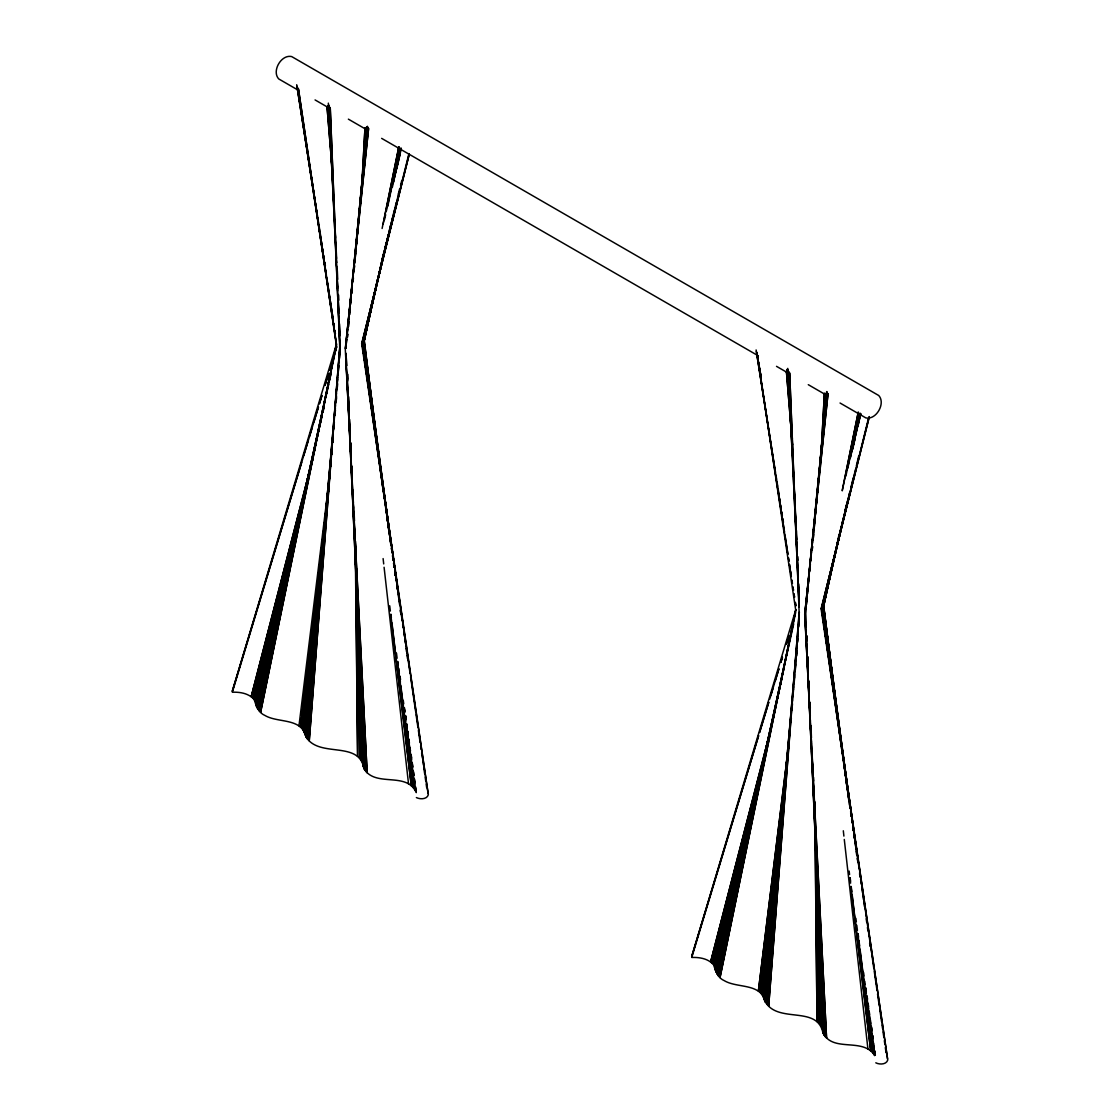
<?xml version="1.0" encoding="UTF-8"?>
<svg xmlns="http://www.w3.org/2000/svg" width="1120" height="1120" viewBox="0 0 1120 1120"><rect width="100%" height="100%" fill="white"/><g stroke="black" fill="none" stroke-linecap="round" stroke-linejoin="round"><path stroke-width="1.5" d="M360.99 202.79L361.186 199.304M361.648 190.596L364.994 127.834M820.974 457.576L824.418 393.078L820.848 457.73M360.85 202.972L361.242 195.972M361.62 188.986L364.98 127.862M820.176 469.952L820.372 466.466M363.174 177.758L363.384 174.286M363.916 165.606L366.226 127.414L363.762 165.746M823.13 434.322L825.538 394.394L822.962 434.476M362.978 177.94L363.426 170.968M822.29 444.92L822.626 439.698M365.288 153.384L365.638 148.162M366.114 141.19L366.814 130.732L366.016 141.092M824.824 416.892L824.474 422.114L824.88 416.612M825.3 409.92L826.35 394.226L825.174 409.808M364.126 167.132L364.504 161.924M365.134 153.244L365.638 146.3M823.424 434.112L823.802 428.904M824.306 421.96L824.936 413.28M366.422 141.05L366.8 135.842M824.684 421.918L824.936 418.446M825.58 409.766L825.972 404.558M826.49 397.6L826.742 394.128L826.42 397.712M364.21 166.95L364.616 162.12M365.19 154.826L365.736 147.91M366.296 141.19L366.856 134.05M823.466 434.336L823.774 430.458M825.426 409.92L826 402.766M326.41 513.044L307.412 738.92C321.762 757.358 359.296 740.81 363.902 768.53C375.2 788.102 406.672 770.854 416.262 792.652M326.704 509.572L327.586 499.142M327.88 495.67L328.748 485.254M329.042 481.768L330.946 459.186M331.24 455.714L332.108 445.284M332.402 441.812L333.144 433.132M333.578 427.91L334.306 419.23M334.6 415.758L335.482 405.328M335.776 401.856L336.504 393.162M336.938 387.954L337.666 379.26M338.114 374.052L338.842 365.372L337.988 374.038M339.43 358.414L339.864 353.206M784.518 793.926L766.836 1004.164C780.85 1022.504 816.984 1006.18 822.808 1032.22C832.146 1053.402 862.946 1036.714 874.65 1055.502L869.036 1012.2M784.812 790.454L787.878 753.97M788.172 750.498L790.216 726.166M790.51 722.694L791.238 714M791.686 708.792L792.414 700.112M792.708 696.626L793.576 686.21M793.87 682.738L794.612 674.044M795.046 668.836L795.774 660.142M796.208 654.934L796.95 646.24M797.23 642.768L797.972 634.088M337.68 377.51L305.942 736.946L307.412 738.92L339.934 346.766L338.94 322.322M339.374 358.414L339.99 351.456M352.002 293.482L352.31 290.024M353.094 281.372L353.402 277.914M354.032 270.984L354.494 265.79M354.956 260.596L355.586 253.68M356.048 248.486L356.664 241.57M357.14 236.376L366.772 129.066M795.732 658.378L765.352 1002.19L766.836 1004.164L799.358 612.01L768.67 1006.04L799.134 612.374L789.656 372.82L795.746 522.97M796.026 654.906L798.028 632.338M812.518 546.616L812.196 550.074L812.546 546.476M813.288 537.964L813.764 532.77M814.226 527.576L814.842 520.66M815.318 515.466L815.934 508.536M816.242 505.078L817.026 496.426M817.334 492.968L818.118 484.302M818.426 480.844L826.196 394.31M319.746 583.87L305.942 736.946C301.756 717.416 278.166 723.338 264.936 715.456C258.3 712.6 256.158 705.88 254.268 699.734C249.088 693.378 240.114 691.908 232.344 692.23L308.322 440.3M320.054 580.398L320.838 571.704M321.146 568.218L321.93 559.524M322.252 556.052L323.19 545.608M323.512 542.136L324.296 533.428M324.604 529.956L325.388 521.262M325.696 517.776L326.48 509.082M326.956 503.86L327.586 496.902M328.062 491.694L328.678 484.736M329.154 479.514L331.03 458.64M331.506 453.418L332.136 446.46M332.598 441.252L333.228 434.294M333.704 429.072L334.334 422.114M334.964 415.156L335.426 409.934M336.21 401.24L336.532 397.768M354.06 270.816L354.536 265.608M355.012 260.414L355.628 253.47M356.104 248.262L356.72 241.332M357.196 236.124L357.826 229.18M358.134 225.722L358.918 217.042M359.226 213.57L360.01 204.904M360.318 201.432L367.052 126.84L352.576 281.652M775.558 889.126L765.352 1002.19C761.18 982.66 737.59 988.582 724.36 980.7C717.71 977.844 715.582 971.124 713.692 964.978C708.512 958.622 699.538 957.152 691.768 957.474L758.632 735.574M775.866 885.64L776.65 876.946M776.958 873.474L781.2 826.504M781.508 823.032L782.292 814.338M782.614 810.852L783.398 802.158M783.706 798.672L784.49 789.978M784.812 786.506L785.75 776.062M786.058 772.59L786.842 763.896M787.164 760.41L787.948 751.716M788.256 748.23L789.04 739.536M789.516 734.314L790.146 727.37M790.608 722.148L791.238 715.19M791.714 709.968L792.344 703.01M792.96 696.052L793.59 689.094M794.22 682.136L794.696 676.928M795.326 669.97L795.788 664.748M796.572 656.054L796.894 652.568M813.33 537.796L813.638 534.324M814.268 527.394L814.744 522.186M815.36 515.242L815.99 508.312M816.298 504.84L817.082 496.16M817.404 492.688L818.174 484.022M818.496 480.55L826.476 392.084M334.25 420.308L304.836 734.874L315.196 626.906M334.74 415.1L335.384 408.142M336.028 401.198L336.518 395.976M337.33 387.296L337.652 383.81M347.396 337.358L347.718 333.9L347.382 337.302M348.866 321.79L348.376 326.984L348.838 321.65M349.524 314.874L350.014 309.68M350.504 304.486L351.162 297.57M351.666 292.376L352.31 285.46M352.646 282.002L353.304 275.072M353.626 271.614L355.6 250.852M355.922 247.394L358.89 216.244M359.212 212.786L367.416 126.28L348.012 325.696L351.036 296.072M349.496 314.692L349.986 309.484M350.462 304.262L351.12 297.304M351.61 292.082L352.254 285.124M792.372 699.454L764.26 1000.118L773.29 906.08M792.694 695.982L793.506 687.302M793.996 682.08L794.64 675.136M795.13 669.914L795.774 662.97M796.432 656.012L796.922 650.804M797.734 642.11L798.056 638.638M806.638 604.296L806.974 600.88M807.618 593.852L808.122 588.77M808.584 583.422L809.27 576.66M809.732 571.242L810.376 564.284M810.698 560.812L811.51 552.104M811.846 548.632L812.56 542.052M812.812 538.202L826.84 391.524L807.268 592.676M315.532 623.42L316.372 614.712M316.708 611.226L317.548 602.518M317.884 599.032L318.71 590.324M319.046 586.852L319.718 579.88M320.054 576.394L320.894 567.686M321.216 564.2L322.056 555.492M322.392 552.02L323.064 545.048M323.568 539.826L324.226 532.854M324.73 527.632L325.402 520.66M325.906 515.438L326.41 510.216M327.068 503.244L327.572 498.022M328.076 492.8L328.748 485.828M329.252 480.606L329.91 473.648M330.582 466.676L330.918 463.19M331.758 454.482L332.094 450.996M332.92 442.288L333.256 438.816M773.626 902.594L774.452 893.886M774.788 890.4L777.798 859.054M778.134 855.568L778.974 846.86M779.31 843.388L780.136 834.68L779.408 841.736M781.144 824.222L780.472 831.194L781.172 824.376M781.648 819L782.32 812.028M782.81 806.806L783.482 799.848M783.818 796.362L784.49 789.39M784.994 784.168L785.652 777.196M787.332 759.78L788.004 752.822M788.494 747.6L788.998 742.364M789.838 733.656L790.174 730.184M791.014 721.476L791.336 717.99M329.798 471.786L304.136 732.76L314.174 633.794M330.316 466.564L330.988 459.606M331.506 454.384L332.024 449.162M332.71 442.204L333.214 436.982M347.004 336.098L347.676 329.168L347.046 336.07M787.85 750.946L763.546 998.004L772.184 912.926M788.186 747.46L789.04 738.766M789.558 733.544L790.244 726.586M790.762 721.364L791.266 716.142M791.952 709.184L792.47 703.962M806.932 596.148L805.252 613.48L805.868 627.424L805.77 608.258M351.386 292.586L367.878 127.372L345.45 348.614L368.592 128.38L345.282 348.88L367.136 772.87L349.02 418.46M806.12 604.786L806.988 596.092M807.324 592.62L808.024 585.662M808.374 582.176L827.302 392.616L804.874 613.858L825.202 1036.742L816.088 843.402M314.524 630.322L315.224 623.378M315.588 619.906L317.52 600.796M317.87 597.324L318.584 590.38M318.934 586.908L319.816 578.228M320.166 574.756L320.866 567.812M321.398 562.604L321.93 557.396M322.448 552.188L323.162 545.23M323.694 540.022L324.212 534.814M324.926 527.87L325.276 524.398M326.158 515.718L326.508 512.246M772.534 909.454L774.48 890.358M774.83 886.886L775.53 879.942M775.88 876.47L777.826 857.36M778.358 852.152L778.876 846.944M781.704 819.168L782.404 812.21M782.936 807.002L783.454 801.794M783.986 796.586L784.518 791.378M785.4 782.698L785.75 779.226M324.24 531.468L303.632 731.262L318.598 589.19M324.604 527.982L325.318 521.038M325.85 515.83L326.396 510.608M327.11 503.664L327.642 498.456M328.37 491.498L328.72 488.026M783.482 798.448L763.056 996.506L777.84 856.17M783.846 794.962L784.56 788.018M785.092 782.81L785.638 777.588M786.352 770.644L786.884 765.436M787.43 760.214L787.962 755.006M788.676 748.062L789.04 744.576M318.962 585.718L319.69 578.788M320.25 573.594L320.796 568.4M321.342 563.192L322.07 556.262M322.616 551.068L323.162 545.874M323.708 540.666L324.254 535.472M324.996 528.542L325.36 525.07M778.204 852.698L778.932 845.768M779.296 842.296L780.024 835.366M780.57 830.172L781.13 824.978M781.676 819.77L782.404 812.84M782.95 807.646L783.496 802.452L782.81 807.506M784.224 795.522L784.588 792.05M324.156 532.14L302.848 729.806L322.07 554.428M324.534 528.668L325.276 521.738M325.836 516.53L326.396 511.336M783.384 799.12L762.272 995.05L782.25 812.714M783.762 795.648L784.504 788.718M785.078 783.51L785.638 778.316M786.38 771.372L786.758 767.914M322.448 550.942L323.204 543.998M323.582 540.526L324.156 535.318M324.912 528.374L325.304 524.902M784.154 795.354L784.532 791.882M325.304 519.848L301.812 728.406L324.31 530.922M325.696 516.376L326.48 509.418M327.068 504.21L327.656 498.988M784.532 786.828L761.222 993.65L784.518 789.236M784.924 783.356L785.708 776.398M786.282 771.19L786.87 765.968M787.458 760.76L787.85 757.288M324.702 527.45L325.304 522.256M326.088 515.326L326.48 511.868M785.12 784.042L785.708 778.834M786.492 771.904L786.884 768.446M326.438 506.842L300.51 727.09L326.438 508.368M326.844 503.37L327.656 496.44M328.062 492.968L328.678 487.76M327.054 503.16L327.67 497.952M328.286 492.744L328.692 489.272M785.652 773.822L759.92 992.334L785.652 775.348M786.058 770.35L786.87 763.406M787.29 759.948L787.892 754.74M788.718 747.81L789.124 744.338M787.5 759.724L787.906 756.252M298.97 725.844L328.748 483.602M329.378 478.408L329.91 474.782M787.948 750.582L758.38 991.088L787.836 752.15M788.382 747.124L789.012 741.93M788.48 746.956L789.124 741.762M383.194 223.874L398.86 146.748M842.268 490.826L858.284 411.992L842.226 490.322M382.102 228.494L398.846 146.678M847.84 468.034L859.418 413.448M385.182 504.266L364.224 341.068L377.44 279.538M836.486 546.49L823.648 606.312L834.554 693.028M837.158 543.27L838.684 536.284M386.4 210.994L399.966 148.162L387.772 206.248M845.824 476.238L859.39 413.406M325.332 399.672L257.516 708.764L336.588 345.646L258.888 710.598L336.49 344.428L298.438 88.858L336.28 344.764L260.596 712.348L336.49 344.428L297.556 87.584L326.382 275.114M326.074 396.256L328.706 384.3M329.448 380.884L330.946 374.052M784.378 666.624L716.94 974.008L795.634 612.598L718.312 975.842L795.914 609.672L720.02 977.592L795.704 610.008L756.966 352.828L784.476 531.762M392.35 187.236L400.974 148.176L393.176 182.35M364.224 341.068L383.838 252.21M852.516 449.078L860.398 413.42M840.994 527.716L823.648 606.312L845.656 776.216M389.858 535.416L363.958 341.418L382.774 256.55M839.944 531.972L823.382 606.662L841.218 743.526M328.538 384.272L256.494 706.846L310.646 466.83L251.188 696.724L313.138 457.016M329.308 380.87L330.834 374.038M793.688 623.924L715.918 972.09L775.432 708.232M311.402 463.428L316.4 441.294M317.17 437.892L318.71 431.074M319.466 427.672L322.154 415.758M322.924 412.356L324.086 407.246M860.328 413.462L850.29 457.842L860.776 413.616L858.102 425.572M363.958 341.418L388.332 234.22M845.432 509.684L823.382 606.662L850.206 807.59M318.444 431.018L255.836 704.886L299.432 516.488M319.228 427.616L321.944 415.702M322.728 412.3L324.282 405.496M396.732 168.854L400.246 153.51M386.162 242.97L363.524 341.88L380.996 471.646M782.152 677.544L715.26 970.13L761.992 768.152M852.628 449.442L854.98 439.208M843.248 518.448L822.948 607.124L843.444 759.388M845.194 509.922L846.37 504.798M300.216 513.1L307.286 482.552M309.26 474.054L310.828 467.264M311.612 463.876L313.18 457.086M762.79 764.764L769.846 734.216M310.66 467.25L255.738 703.136L293.874 541.506M311.444 463.862L313.026 457.072M313.81 453.67L315.392 446.894M394.016 211.4L363.524 341.88L394.422 566.832M849.87 491.89L822.948 607.124L853.608 830.34M295.876 533.008L297.486 526.204M384.482 219.814L385.686 214.718M393.316 182.63L401.352 148.372M387.38 238.784L362.922 342.426L388.836 529.074M389.382 230.286L390.586 225.19M749.686 822.066L715.162 968.38L772.058 724.01L710.612 961.968L770.966 728.798M750.484 818.664L752.094 811.86M752.892 808.458L755.3 798.252M757.316 789.74L758.912 782.936M759.724 779.534L760.928 774.424M844.396 514.22L822.332 607.67L844.662 768.404M845.194 510.818L847.602 500.626M303.912 497.266L255.22 701.4L297.346 526.624M760.9 772.716L714.644 966.644L756.35 793.562M761.712 769.314L765.352 753.998M395.304 207.396L362.922 342.426L397.768 589.61M396.116 204.022L398.552 193.9M400.568 185.458L401.786 180.39M855.54 469.266L822.332 607.67L859.152 868.672M856.352 465.892L858.774 455.77M298.158 523.236L299.796 516.446M384.342 498.414L362.138 343.07L389.69 229.628M390.516 226.24L392.994 216.09M393.806 212.702L396.284 202.538M398.328 194.068L399.574 189M850.178 808.528L821.562 608.314L846.65 505.036M847.476 501.648L849.94 491.484M850.766 488.096L853.23 477.946M306.194 487.606L254.268 699.734L300.594 511.924M766.444 749.462L713.692 964.978L760.844 773.78M301.42 508.536L303.1 501.76M416.374 797.566C420.084 799.484 427 799.47 428.344 794.71L362.068 343.224L408.828 153.986M887.53 1058.904L821.492 608.468L868.238 419.23M362.068 343.224L409.066 154.798M821.492 608.468L869.33 416.654M307.398 481.502L252.91 698.166L307.286 482.916M308.252 478.128L309.526 473.046M409.346 153.916L361.662 343.56L428.106 793.66M768.95 738.29L712.334 963.41L766.71 748.16M869.33 416.57L821.086 608.804L887.768 1059.954C886.424 1064.714 879.508 1064.728 875.798 1062.81M311.542 463.554L312.858 458.486M336.35 344.47L232.232 691.376L301.7 462.28M795.774 609.714L691.656 956.62L758.59 735.882M303.73 455.588L311.836 428.834M313.866 422.156L318.43 407.106M319.452 403.76L321.986 395.388L319.466 403.606M325.024 385.364L328.566 373.66L325.038 385.252M329.588 370.314L332.122 361.942L330.61 366.898M759.598 732.55L768.726 702.45M769.734 699.104L773.29 687.4M775.32 680.708L778.862 669.004M780.892 662.312L782.418 657.3M786.478 643.916L789.012 635.558M309.33 436.968L318.458 406.938M759.64 732.242L768.754 702.212M770.784 695.534L778.89 668.85M780.906 662.172L782.432 657.174M786.478 643.818L789.012 635.488M298.438 90.314L278.768 78.96C271.432 71.232 281.316 54.096 291.69 56.588L878.696 395.486C886.032 403.228 876.134 420.364 865.774 417.872L840.056 403.018M315.07 99.932L328.692 107.786M348.362 119.14L366.52 129.626M381.64 138.362L758.352 355.852M776.51 366.338L788.62 373.324M808.276 384.678L826.434 395.164M761.082 376.32L760.452 372.89L761.054 376.362M299.446 99.106L297.542 88.844L300.692 105.98M300.076 102.522L300.706 105.938M756.112 349.958L775.516 472.36M776.062 475.692L776.608 479.262M777.154 482.594L777.7 486.164M778.246 489.496L779.072 494.774M779.618 498.12L780.164 501.676M780.71 505.022L781.256 508.564M781.802 511.924L782.348 515.466M782.894 518.826L783.44 522.354M296.688 84.714L317.464 215.74M318.01 219.072L318.556 222.642M319.102 225.974L319.648 229.53M320.194 232.876L320.74 236.432M321.566 241.5L322.112 245.042M322.658 248.402L323.204 251.944M323.75 255.304L324.296 258.846M324.842 262.206L325.388 265.734M756.378 351.442L787.85 554.204M789.446 564.508L791.322 576.534L790.566 571.326M296.968 86.198L329.756 297.542M330.288 300.986L330.834 304.416M331.366 307.86L333.228 319.886L331.408 307.804M333.76 323.316L334.292 326.76L333.788 323.288M785.008 535.206L787.92 554.134M789.502 564.452L790.034 567.896M326.914 278.558L329.826 297.486M330.344 300.93L330.876 304.374M821.562 608.314L871.5 952.476M872.018 955.892L873.754 968.03M874.272 971.46L877.03 990.5M877.534 993.944L879.284 1006.068M879.802 1009.512L881.552 1021.622M882.056 1025.066L882.56 1028.538M883.064 1031.982L883.82 1037.176M884.324 1040.634L884.814 1044.092M885.318 1047.55L886.074 1052.744M362.138 343.07L410.074 673.4M410.592 676.816L415.604 711.438M416.108 714.868L417.858 726.992M418.376 730.422L420.126 742.546M420.63 745.99L421.12 749.462M421.638 752.906L422.38 758.114M422.884 761.558L423.388 765.016M423.892 768.474L424.648 773.668M425.152 777.112L425.656 780.584M426.16 784.042L426.65 787.5M850.682 811.986L851.172 815.444M851.662 818.888L852.152 822.346M852.894 827.526L853.384 830.97M853.888 834.428L854.378 837.872M855.12 843.052L855.61 846.51M857.332 858.592L857.836 862.036M384.846 501.858L390.768 543.284M391.496 548.464L392 551.922M392.49 555.366L392.98 558.824M393.722 564.004L394.212 567.448M394.716 570.906L395.206 574.364M396.928 586.446L397.418 589.89M400.386 610.61L400.876 614.054M859.628 872.13L860.118 875.588M860.608 879.046L861.336 884.24M861.826 887.684L862.554 892.878M863.044 896.336L863.534 899.794M864.024 903.252L864.514 906.71M866.208 918.806L866.698 922.264M867.426 927.444L867.916 930.902M869.624 942.998L870.114 946.456M398.258 593.068L399.966 605.164M400.456 608.622L402.164 620.718M402.654 624.176L403.144 627.634M403.872 632.814L404.362 636.272M404.838 639.73L405.328 643.188M406.056 648.368L406.546 651.826M407.036 655.284L407.526 658.742M845.138 771.848L846.818 783.958M847.294 787.402L848.022 792.596M848.498 796.054L848.974 799.512M849.464 802.956L850.178 808.15M850.654 811.608L851.13 815.066M852.81 827.162L853.3 830.62M856.17 851.354L856.66 854.812M867.006 995.526L867.496 998.984M868.126 1003.31L868.616 1006.768M869.176 1011.122L869.666 1014.58M870.38 1019.774L870.87 1023.246M871.5 1027.502L871.976 1030.96M872.55 1035.37L873.04 1038.842L872.662 1035.398M873.67 1043.07L874.244 1047.494M874.72 1050.966L875.35 1055.166M389.312 532.532L389.802 535.99M390.278 539.448L390.754 542.906M391.482 548.086L391.958 551.544M392.672 556.724L393.162 560.182M393.638 563.64L394.114 567.098M394.842 572.278L395.318 575.736M404.46 707.756L404.936 711.214M405.58 715.596L406.07 719.054M406.63 723.352L407.106 726.81M407.75 731.15L408.31 735.476M408.8 738.948L409.43 743.246M410.004 747.6L410.48 751.072M411.124 755.342L411.684 759.738M412.174 763.196L412.804 767.452M413.28 770.91L413.854 775.32M415.058 783.986L414.344 778.792L414.862 782.264M415.45 786.464L416.164 791.644M854.084 833.798L855.736 845.908M856.212 849.38L856.926 854.56M857.402 858.032L857.878 861.49M859.544 873.6L860.02 877.058M394.898 570.29L396.564 582.4M397.04 585.858L397.516 589.316M398.216 594.51L398.692 597.968M399.168 601.44L399.644 604.898M400.358 610.092L400.834 613.55M843.92 762.846L844.606 768.04M845.082 771.498L845.782 776.692M846.244 780.15L847.868 792.274M848.344 795.732L849.044 800.926M849.506 804.384L849.968 807.842M850.668 813.036L851.13 816.494M871.486 1026.746L871.962 1030.204M874.748 1050.966L875.224 1054.438M381.458 475.118L384.258 495.88M384.72 499.338L385.42 504.532M385.896 507.99L386.596 513.184M387.058 516.642L388.682 528.752M389.158 532.21L389.62 535.682M390.32 540.862L390.782 544.334M411.138 754.572L411.6 758.044M412.3 763.224L412.762 766.696M413.462 771.876L413.938 775.348M415.562 787.458L416.038 790.916M850.668 811.048L851.368 816.256M851.83 819.714L852.292 823.186M853.916 835.31L854.378 838.768M863.604 972.552L864.066 976.01M864.752 981.19L865.214 984.648M865.676 988.106L866.362 993.286M866.824 996.744L874.65 1055.502M390.334 538.888L391.02 544.082M391.482 547.54L391.944 551.012M392.644 556.206L393.106 559.664M393.568 563.136L394.03 566.594M394.716 571.788L395.178 575.26M400.05 676.214L400.512 679.672M403.27 700.406L403.732 703.864M404.418 709.044L404.88 712.502M405.342 715.946L406.028 721.14M406.49 724.598L415.226 790.258L408.716 740.026M846.104 779.688L846.79 784.882M847.238 788.354L847.686 791.812M848.358 797.02L848.806 800.492M841.666 746.984L842.338 752.178M842.786 755.65L843.248 759.108M843.92 764.302L844.592 769.51M845.054 772.968L845.502 776.44M846.174 781.634L846.622 785.092M865.886 987.952L866.334 991.424M867.006 996.618L867.454 1000.076M867.902 1003.548L868.588 1008.742M385.798 507.5L386.302 512.918M386.918 516.166L387.436 521.584M388.038 524.846L388.71 530.04M405.566 715.778L406.014 719.25M406.686 724.444L407.134 727.902M407.582 731.374L408.268 736.568M855.89 918.302L856.338 921.76M856.772 925.218L857.43 930.412M857.864 933.87L872.998 1053.22L860.062 949.256M396.466 653.058L397.124 658.252M397.572 661.71L413.574 787.976L400.848 685.748M823.732 606.046L836.808 710.164M837.242 713.636L837.886 718.844M838.32 722.316L838.978 727.524M839.412 730.996L840.07 736.204M840.504 739.662L841.162 744.87M841.596 748.342L842.03 751.814M834.988 696.486L836.738 710.36M837.172 713.832L837.83 719.04M838.264 722.498L838.922 727.706M839.356 731.178L840.014 736.386M840.658 741.58L841.106 745.052M858.116 933.66L858.55 937.118M858.984 940.59L859.628 945.784M364.308 340.802L376.446 438.186M376.95 441.448L377.538 446.852M378.028 450.128L378.63 455.532M379.12 458.808L379.722 464.198M380.212 467.488L380.8 472.864M381.304 476.154L381.738 479.626M382.396 484.834L382.83 488.306M397.838 661.486L398.258 664.944M398.692 668.416L399.336 673.61M399.77 677.082L400.414 682.276M849.156 871.066L849.562 874.524M849.982 877.982L850.598 883.176M851.018 886.648L870.744 1051.12L852.222 895.118M389.732 605.822L390.348 611.016M390.768 614.474L411.32 785.876L391.972 622.93M850.164 877.772L850.57 881.244M851.2 886.452L851.816 891.646M390.95 614.264L391.356 617.736M843.318 830.774L843.892 836.108M844.284 839.44L867.958 1049.244M383.11 558.586L383.698 563.92M384.09 567.266L408.548 784M327.04 106.652L332.052 167.538M332.612 174.496L333.186 181.454L332.57 174.58M327.026 106.666L332.136 169.344M790.16 409.178L787.052 369.278L790.09 409.248M790.44 412.65L791.252 423.066M331.016 147.406L327.768 105.77L330.946 147.49M331.422 152.614L332.094 161.294M790.356 412.734L791.294 424.886M792.092 435.316L792.358 438.788M331.212 150.962L332.136 163.128M332.934 173.544L333.2 177.016M788.998 387.716L787.836 372.022L790.174 404.922M789.25 391.202L790.16 403.396M790.804 412.118L791.322 419.09M329.826 125.958L328.412 106.778L329.882 127.54M330.218 131.18L330.988 141.638M331.772 152.096L332.024 155.582M790.664 411.866L791.28 420.532M330.134 131.012L331.002 143.15M331.618 151.816L332.108 158.76M788.242 373.058L789.096 385.224M789.586 392.182L790.202 400.876M791.042 413.056L791.294 416.528M328.944 109.55L329.798 121.73M330.414 130.424L331.016 139.118M331.87 151.284L332.122 154.77M788.312 372.428L789.04 385.28M789.572 391.524L790.202 402.71M790.958 412.342L791.252 418.404M329 108.92L329.854 123.522M330.386 129.738L331.016 140.952M331.716 151.41L332.066 156.646M787.766 368.368L792.4 455.574M792.722 458.976L793.52 476.518M793.898 481.67L794.626 497.448M795.088 504.35L795.746 518.378M796.46 530.53L796.852 539.308M797.832 556.724L797.972 560.238M328.342 103.124L333.172 193.83M333.48 197.218L334.278 214.76M334.67 219.912L335.482 237.426M335.944 244.342L336.602 258.37M337.316 270.522L337.708 279.3M338.59 294.966L338.828 300.23M345.716 353.864L348.838 414.96M788.06 369.964L796.894 550.676M797.146 555.884L798 573.272M799.106 595.854L798.504 583.688L799.134 595.84M328.65 104.72L336.546 266.322M336.714 269.794L337.638 288.904M337.988 295.862L338.828 313.236M339.346 323.666L339.934 335.832M806.316 636.132L806.974 650.062M807.296 657.034L808.122 674.45M808.374 679.672L809.186 697.088M809.438 702.31L810.334 721.476M810.586 726.698L811.412 744.114M811.65 749.35L812.56 768.502M812.798 773.724L813.708 792.89M813.876 796.376L814.772 815.528M814.94 819.014L815.92 839.916M346.066 353.458L346.64 365.652M347.802 390.04L347.06 374.36L347.774 391.818M348.04 395.262L348.866 412.692M349.188 419.65L350.014 437.066M350.266 442.302L351.078 459.718M351.414 466.676L352.226 484.106M352.478 489.328L353.388 508.48M353.542 511.966L354.452 531.132M354.62 534.618L356.748 579.894M356.916 583.38L365.792 771.498L345.702 353.864M792.414 451.458L788.69 371.448L799.12 606.788M792.582 454.944L793.548 475.818M793.716 479.29L794.612 498.428M794.934 505.386L795.732 522.788M796.068 529.746L796.866 547.134M797.272 555.828L798 571.494M333.158 189.7L329.28 106.204L339.934 346.766L309.246 740.796L339.71 347.13L330.232 107.576L336.546 262.962M333.41 194.922L334.292 214.046M334.544 219.268L335.426 238.406M335.748 245.364L336.56 262.752M336.882 269.71L337.694 287.112M338.1 295.806L338.828 311.458M339.388 323.638L339.878 334.082M806.26 636.146L806.96 651.826M807.198 657.062L808.052 676.228M808.206 679.714L824.124 1035.286L819.434 927.094M346.066 353.472L346.612 365.666M347.928 395.304L348.866 416.22M349.02 419.706L364.7 770.042L359.114 640.906M806.96 639.17L806.806 635.67L806.988 640.92M807.716 656.614L808.094 665.336M808.78 681.044L809.228 691.516M809.676 701.988L810.292 715.946M810.74 726.418L811.426 742.126M811.804 750.848L812.56 768.292M812.854 775.278L813.834 797.958M813.988 801.458L814.828 820.652M815.052 825.888L815.962 846.818M816.186 852.054L817.012 871.248M817.236 876.484L818.146 897.428M818.3 900.914L819.28 923.608M347.76 379.148L347.536 373.926L347.788 380.912M348.516 396.606L348.894 405.328M349.51 419.286L350.028 431.508M350.56 443.716L351.092 455.938M351.54 466.41L352.226 482.118M352.604 490.84L353.36 508.284M353.668 515.27L354.578 536.214M354.802 541.45L355.628 560.644M355.852 565.88L356.692 585.074M356.916 590.31L357.826 611.24M358.05 616.476L358.96 637.42M807.646 656.642L808.08 667.114M808.654 681.086L809.172 693.308M809.522 702.03L810.32 721.238M810.544 726.474L811.412 747.432M811.566 750.918L823.326 1033.774L815.136 827.456M795.886 526.47L796.88 550.914M797.02 554.4L798.014 578.844M798.154 582.33L799.148 606.774M348.432 396.634L348.88 407.106M349.384 419.328L350.042 435.05M350.392 443.772L351.12 461.23M351.344 466.466L352.212 487.424M352.352 490.91L363.902 768.53L360.22 675.864M336.686 266.462L337.666 290.906M337.82 294.392L338.8 318.836M810.096 702.968L810.306 708.204M810.978 725.62L811.44 737.814M812.084 750.512L812.588 767.424M812.924 776.146L814.8 824.922M350.994 443.31L351.134 446.81M351.904 466.046L352.24 474.782M352.87 490.518L353.36 502.754M353.836 515.004L354.466 530.74M354.606 534.226L354.746 537.726M354.886 541.226L355.572 558.712M355.992 569.198L356.692 586.684M357.028 595.434L357.868 616.406M358.078 621.656L358.974 644.392M359.184 649.628L360.08 672.364M350.882 442.96L351.148 449.918M351.82 467.348L352.226 477.792M352.758 491.736L353.374 507.416M353.71 516.124L354.508 537.026M354.718 542.248L355.586 564.9M355.726 568.386L363.384 766.976L360.22 679.728M813.554 777.252L813.708 780.948M814.436 801.654L814.814 812.098L814.688 801.668M815.388 827.792L815.92 842.016M816.396 855.666L817.054 873.432M817.334 881.818L818.188 904.834M818.412 911.442L819.294 935.844M819.448 939.736L822.808 1032.22M354.256 515.494L354.466 520.94M355.614 552.342L355.208 541.632L357.616 756.336L355.768 567.63M356.16 567.77L356.748 583.758M357.168 595.658L357.854 614.824M358.176 623.546L358.988 646.198M359.184 651.42L360.094 676.242M817.964 881.384L818.188 888.384M818.902 911.106L819.294 923.342M819.854 940.814L820.414 958.286M820.75 968.772L821.52 993.244M821.688 998.494L822.696 1029.952M358.764 623.14L358.988 630.126M359.66 651.098L360.094 665.084M360.598 680.806L361.214 700.042M361.494 708.778L362.334 734.986M362.446 738.486L363.272 764.708M816.774 854.882L817.04 863.618M817.628 882.812L818.16 900.27M818.482 910.742L819.28 936.936M819.392 940.422L822.052 1027.712L820.54 971.936M357.518 594.874L357.84 605.346M358.372 622.804L358.96 642.012M359.226 650.734L362.628 762.468L360.416 680.554M818.902 910.938L819.28 924.882M819.7 940.576L820.4 966.714M358.862 623.042L358.96 626.528M359.618 650.93L360.094 668.36M816.76 855.96L817.054 868.196M817.39 882.182L820.876 1025.542L819.448 959.252M357.462 595.952L357.84 611.688M358.148 623.924L361.452 760.298L360.178 700.98M817.782 882.49L818.16 899.934M818.468 913.892L819.294 952.266M358.484 622.482L358.96 645.162M359.226 657.37L360.094 697.494M815.752 828.24L815.934 838.698M816.214 854.392L819.196 1023.484L817.25 901.264M356.426 568.232L356.734 585.662M356.916 596.12L359.772 758.24L358.036 648.242M816.536 855.862L817.04 887.292M357.196 595.868L357.84 636.02M814.968 827.848L817.04 1021.58L815.136 827.638M355.502 541.422L355.6 550.158M799.134 620.186L798.546 627.13L799.106 620.186M786.828 765.016L786.156 771.974L786.884 764.932M346.668 339.57L345.828 348.236L346.696 339.542M828.016 393.624L804.874 613.858L826.56 1038.114L804.706 614.124L828.016 393.624M336.686 346.892L335.16 351.918L336.686 346.878M759.822 369.474L756.952 354.088L759.794 369.502M788.914 561.078L788.382 557.634L788.97 561.008M792.386 583.408L791.854 579.978L792.414 583.38M793.45 590.282L792.918 586.852L793.478 590.254M794.514 597.156L793.982 593.726L794.528 597.142M795.844 605.752L795.312 602.308L795.858 605.738M335.356 333.634L334.824 330.19L335.37 333.62M791.322 431.046L786.464 371.896L791.28 431.116M792.47 444.948L791.602 434.518L792.414 445.046"/></g></svg>
